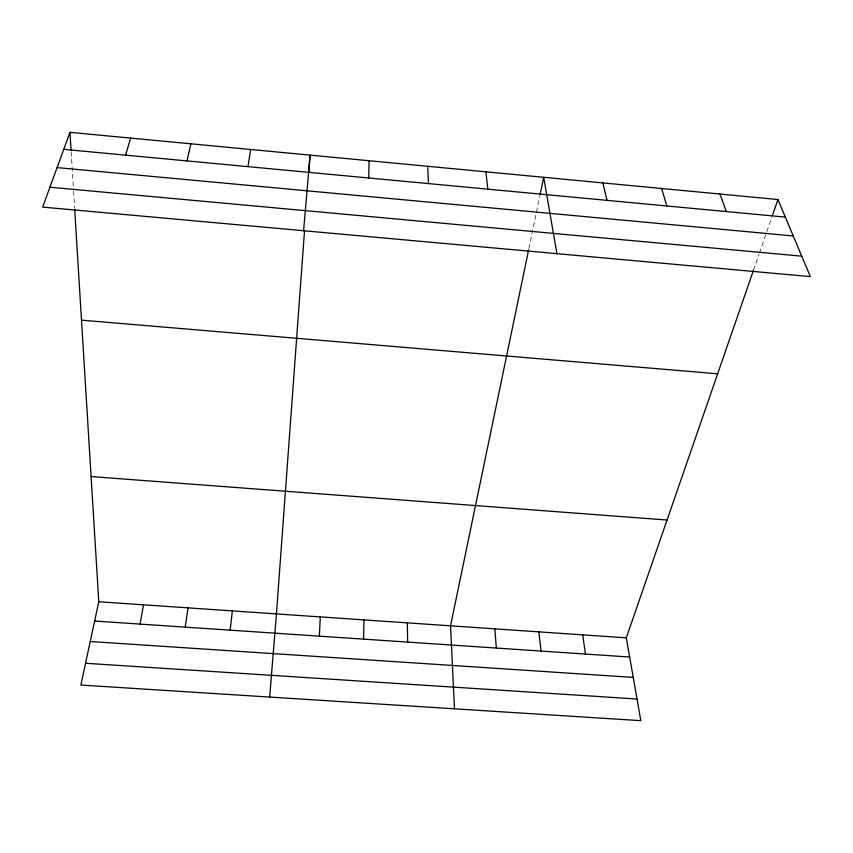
<?xml version="1.0" encoding="UTF-8"?>
<svg xmlns="http://www.w3.org/2000/svg" width="853" height="853" viewBox="0 0 853 853"><rect width="100%" height="100%" fill="white"/><g stroke="black" fill="none" stroke-linecap="round" stroke-linejoin="round"><path stroke-width="0.64" stroke-dasharray="4.26 3.2" d="M528.903 248.575L539.736 196.403M753.498 270.22L759.074 254.109M759.501 252.872L771.944 216.897M71.172 151.93L73.497 189.792M73.571 191.093L74.616 208.004"/><path stroke-width="1.28" d="M363.613 639.132L363.922 619.896M368.741 177.978L369.072 160.727M319.353 636.157L320.291 616.911M304.51 230.843L276.436 613.915L269.676 697.061M308.818 172.103L310.065 155.118L303.593 230.726M230.161 630.154L232.368 610.897M185.218 627.136L188.065 607.869M248.02 166.644L250.654 149.478M140.052 624.097L143.539 604.82M528.636 249.844L450.533 625.825L454.478 708.822M540.002 195.124L543.702 177.307L556.934 253.672M74.691 209.305L98.788 601.76L80.864 685.055L640.816 720.668L626.294 637.841L753.498 270.22M187.031 160.918L190.837 143.805M125.604 155.15L130.605 138.09M772.37 215.66L777.947 199.538L69.967 132.332L42.65 207.098L810.35 276.617L777.947 199.538M85.556 663.271L637.02 699.034M94.64 621.037L629.663 657.034M90.237 641.52L633.235 677.41M98.788 601.76L626.294 637.841M91.1 476.56L667.057 520.031M81.504 320.152L717.661 373.795M49.911 187.223L801.756 256.167M63.751 149.339L785.336 217.11M57.076 167.593L793.258 235.961M719.996 194.036L726.308 211.565M661.629 188.492L666.865 205.989M602.879 182.915L607.005 200.359M582.695 634.867L585.457 654.059M538.861 631.86L541.015 651.074M485.89 171.816L487.799 189.163M494.815 628.853L496.35 648.067M69.967 132.332L71.087 150.618M427.673 166.282L428.483 183.598M407.339 622.871L407.638 642.096"/></g></svg>
